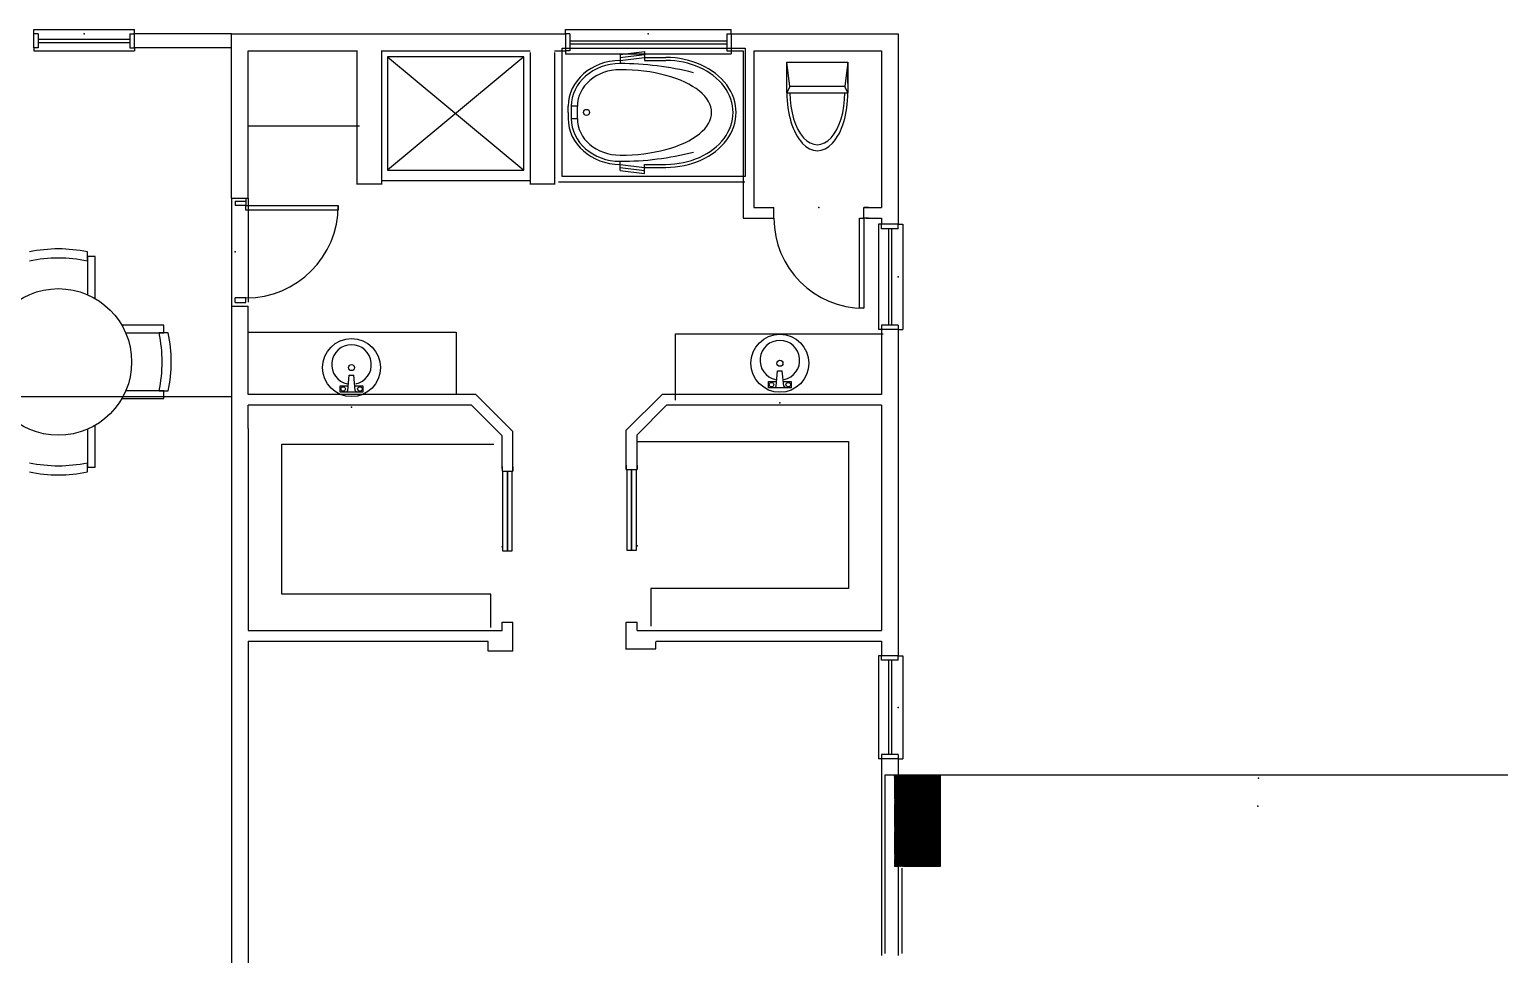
# Model space of a CAD drawing. Extents: x -92740 to -63661, y -15771 to -4391.
# Drawn here: x -84064.9 to -83583.3, y -9239.3 to -8936.4 of the extents above; entities that cross this region are included whole.
import ezdxf

# ---------------------------------------------------------------- set-up
doc = ezdxf.new("R2010")
doc.units = 0
doc.header["$MEASUREMENT"] = 0
doc.linetypes.add('Dashed', pattern=[1, 0.3, -0.4, 0.3])
for name, color, linetype in [('B1WALLFILL', 1, 'Continuous'), ('B2WALLFILL', 1, 'Continuous'), ('B2WINDOWS', 5, 'Continuous'), ('EXDOORS', 3, 'Continuous'), ('EXPF', 5, 'Continuous'), ('EXWALLS', 1, 'Continuous'), ('NEWALLS1', 1, 'Continuous'), ('NEWINDOW1', 5, 'Continuous')]:
    doc.layers.add(name, color=color, linetype=linetype)
pattern_1 = [(45, (0, 0), (-0.11048543456, 0.11048543456), []), (-45, (0, 0), (0.11048543456, 0.11048543456), [])]

msp = doc.modelspace()

# ---------------------------------------------------------------- hatches: boundary and pattern name
at = {"layer": 'B1WALLFILL', "linetype": 'Continuous', "ltscale": 12}
h = msp.add_hatch(dxfattribs=at)
h.set_pattern_fill('ansi37', color=1, scale=0.15625, style=0, pattern_type=2)
h.set_pattern_definition(pattern_1)
h.paths.add_polyline_path([(-83781.5, -9180.5), (-83769.5, -9180.5), (-83769.5, -9210.5), (-83781.5, -9210.5)], flags=0)
h = msp.add_hatch(dxfattribs=at)
h.set_pattern_fill('ansi37', color=1, scale=0.15625, style=0, pattern_type=2)
h.set_pattern_definition(pattern_1)
h.paths.add_polyline_path([(-83770.01, -9180.5), (-83766.5, -9180.5), (-83766.5, -9210.5), (-83769.96, -9210.5)], flags=0)
at = {"layer": 'B2WALLFILL', "linetype": 'Continuous', "ltscale": 12}
h = msp.add_hatch(dxfattribs=at)
h.set_pattern_fill('ansi37', color=1, scale=0.15625, style=0, pattern_type=2)
h.set_pattern_definition(pattern_1)
h.paths.add_polyline_path([(-83784.96, -9180.5), (-83794, -9180.5)], flags=0)

# ---------------------------------------------------------------- linework, layer by layer
at = {"layer": 'B2WALLFILL', "color": 1, "linetype": 'Dashed', "ltscale": 6}
for p in [(-83662.23, -9181.53), (-83662.49, -9190.7)]:
    msp.add_point(p, dxfattribs=at)
at = {"layer": 'B2WINDOWS', "color": 9, "linetype": 'Continuous', "ltscale": 12}
for p, q in [((-84045.91, -9012.24), (-84045.91, -9009.24)), ((-84043.41, -9010.74), (-84045.91, -9010.74)), ((-84045.91, -9010.74), (-84045.91, -9023.2)), ((-84043.41, -9024.45), (-84043.41, -9010.74)), ((-84020.91, -9033.24), (-84034.62, -9033.24)), ((-84033.37, -9035.74), (-84020.91, -9035.74)), ((-84019.41, -9035.74), (-84022.41, -9035.74)), ((-84020.91, -9035.74), (-84020.91, -9033.24)), ((-84020.91, -9054.74), (-84033.37, -9054.74)), ((-84022.41, -9054.74), (-84019.41, -9054.74)), ((-84020.91, -9057.24), (-84020.91, -9054.74)), ((-84034.62, -9057.24), (-84020.91, -9057.24)), ((-84045.91, -9067.28), (-84045.91, -9079.74)), ((-84043.41, -9079.74), (-84043.41, -9066.02)), ((-84045.91, -9081.24), (-84045.91, -9078.24)), ((-84045.91, -9079.74), (-84043.41, -9079.74))]:
    msp.add_line(p, q, dxfattribs=at)
at = {"layer": 'B2WINDOWS', "color": 5, "linetype": 'Continuous', "ltscale": 12}
msp.add_line((-84468.62, -9056.56), (-83998.87, -9056.56), dxfattribs=at)
at = {"layer": 'B2WINDOWS', "color": 12, "linetype": 'Continuous', "ltscale": 12}
msp.add_circle((-84055.41, -9045.24), 24, dxfattribs=at)
at = {"layer": 'B2WINDOWS', "color": 9, "linetype": 'Continuous', "ltscale": 12}
for centre, start, end in [((-84055.41, -9053.86), 77.982, 102.018), ((-84055.41, -9056.86), 77.982, 102.018), ((-84067.03, -9045.24), 347.982, 372.018), ((-84064.03, -9045.24), 347.982, 372.018), ((-84055.41, -9033.61), 257.982, 282.018), ((-84055.41, -9036.61), 257.982, 282.018)]:
    msp.add_arc(centre, 45.62, start, end, dxfattribs=at)
at = {"layer": 'EXDOORS', "color": 8, "linetype": 'Continuous', "ltscale": 12}
for p, q in [((-83997.45, -8992.55), (-83993.95, -8992.55)), ((-83997.45, -8992.55), (-83997.45, -8994.05)), ((-83993.95, -8994.05), (-83997.45, -8994.05)), ((-83993.95, -8992.55), (-83993.95, -8994.05)), ((-83993.95, -8994.05), (-83963.71, -8994.05)), ((-83993.95, -8995.55), (-83993.95, -8994.05)), ((-83963.71, -8995.55), (-83993.95, -8995.55)), ((-83963.71, -8994.05), (-83963.71, -8995.55)), ((-83822.5, -8994.67), (-83821, -8994.67)), ((-83821, -8998.17), (-83821, -8994.67)), ((-83790, -8994.67), (-83791.5, -8994.67)), ((-83791.5, -8998.17), (-83791.5, -8994.67)), ((-83822.5, -8998.17), (-83821, -8998.17)), ((-83793, -9027.67), (-83793, -8998.17)), ((-83793, -8998.17), (-83791.5, -8998.17)), ((-83790, -8998.17), (-83791.5, -8998.17)), ((-83791.5, -8998.17), (-83791.5, -9027.67)), ((-83997.45, -9025.79), (-83997.45, -9024.29)), ((-83993.95, -9024.29), (-83997.45, -9024.29)), ((-83997.45, -9025.79), (-83993.95, -9025.79)), ((-83993.95, -9025.79), (-83993.95, -9024.29)), ((-83791.5, -9027.67), (-83793, -9027.67)), ((-83869.35, -9079), (-83869.35, -9080.5)), ((-83865.85, -9079), (-83865.85, -9080.5)), ((-83910.06, -9079.5), (-83910.06, -9081)), ((-83910.06, -9081), (-83906.56, -9081)), ((-83909.81, -9107.25), (-83909.81, -9081)), ((-83908.31, -9081), (-83908.31, -9107.25)), ((-83908.31, -9107.25), (-83908.31, -9081)), ((-83908.31, -9081), (-83906.81, -9081)), ((-83906.81, -9081), (-83906.81, -9107.25)), ((-83906.56, -9079.5), (-83906.56, -9081)), ((-83869.35, -9080.5), (-83865.85, -9080.5)), ((-83869.1, -9107), (-83869.1, -9080.5)), ((-83867.6, -9080.5), (-83867.6, -9107)), ((-83867.6, -9107), (-83867.6, -9080.5)), ((-83867.6, -9080.5), (-83866.1, -9080.5)), ((-83866.1, -9080.5), (-83866.1, -9107)), ((-83908.31, -9107.25), (-83909.81, -9107.25)), ((-83906.81, -9107.25), (-83908.31, -9107.25)), ((-83867.6, -9107), (-83869.1, -9107)), ((-83866.1, -9107), (-83867.6, -9107)), ((-83910.06, -9132), (-83910.06, -9130.5)), ((-83910.06, -9130.5), (-83906.56, -9130.5)), ((-83906.56, -9132), (-83906.56, -9130.5)), ((-83869.35, -9132), (-83869.35, -9130.5)), ((-83869.35, -9130.5), (-83865.85, -9130.5)), ((-83865.85, -9132), (-83865.85, -9130.5))]:
    msp.add_line(p, q, dxfattribs=at)
for centre, radius, start, end in [((-83993.95, -8994.05), 30.24, 270, 360), ((-83791.5, -8998.17), 29.5, 180, 270)]:
    msp.add_arc(centre, radius, start, end, dxfattribs=at)
for p in [(-83806.25, -8994.67), (-83997.45, -9009.17), (-83910.06, -9105.75), (-83865.85, -9105.5)]:
    msp.add_point(p, dxfattribs=at)
at = {"layer": 'EXPF', "color": 5, "linetype": 'Continuous', "ltscale": 2.0004}
for p, q in [((-83890.39, -8942.54), (-83830.39, -8942.54)), ((-83890.39, -8984.54), (-83890.39, -8942.54)), ((-83871.39, -8944.54), (-83863.39, -8943.54)), ((-83863.39, -8943.54), (-83863.39, -8946.54)), ((-83830.39, -8942.54), (-83830.39, -8984.54)), ((-83871.39, -8944.54), (-83871.39, -8947.54)), ((-83871.39, -8945.54), (-83863.39, -8944.54)), ((-83871.39, -8946.54), (-83863.39, -8945.54)), ((-83863.39, -8945.54), (-83856.39, -8945.54)), ((-83863.39, -8946.54), (-83856.39, -8946.54)), ((-83888.39, -8963.54), (-83888.39, -8961.54)), ((-83888.39, -8963.54), (-83888.39, -8965.54)), ((-83887.39, -8961.54), (-83887.39, -8965.54)), ((-83885.39, -8961.54), (-83887.39, -8961.54)), ((-83885.39, -8965.54), (-83885.39, -8961.54)), ((-83887.39, -8965.54), (-83885.39, -8965.54)), ((-83871.39, -8982.54), (-83871.39, -8979.54)), ((-83871.39, -8980.54), (-83863.39, -8981.54)), ((-83871.39, -8981.54), (-83863.39, -8982.54)), ((-83871.39, -8982.54), (-83863.39, -8983.54)), ((-83863.39, -8983.54), (-83863.39, -8980.54)), ((-83863.39, -8980.54), (-83856.39, -8980.54)), ((-83863.39, -8981.54), (-83856.39, -8981.54)), ((-83830.39, -8984.54), (-83890.39, -8984.54))]:
    msp.add_line(p, q, dxfattribs=at)
at = {"layer": 'EXPF', "color": 5, "linetype": 'Continuous', "ltscale": 12}
for p, q in [((-83902.91, -8945.28), (-83947.56, -8945.28)), ((-83947.56, -8945.28), (-83947.56, -8982.49)), ((-83947.56, -8945.28), (-83902.91, -8982.49)), ((-83902.91, -8945.28), (-83947.56, -8982.49)), ((-83902.91, -8982.49), (-83902.91, -8945.28)), ((-83947.56, -8982.49), (-83902.91, -8982.49)), ((-83949.33, -8985.86), (-83900.96, -8985.86)), ((-83960.63, -9054.6), (-83960.13, -9049.6)), ((-83960.13, -9049.6), (-83958.63, -9049.6)), ((-83958.13, -9054.6), (-83958.63, -9049.6)), ((-83820.29, -9053.18), (-83819.79, -9048.18)), ((-83819.79, -9048.18), (-83818.29, -9048.18)), ((-83817.79, -9053.18), (-83818.29, -9048.18)), ((-83963.13, -9055.1), (-83963.13, -9053.1)), ((-83963.13, -9053.1), (-83960.63, -9053.1)), ((-83960.63, -9054.6), (-83961.13, -9055.1)), ((-83958.13, -9053.1), (-83955.63, -9053.1)), ((-83958.13, -9054.6), (-83957.63, -9055.1)), ((-83955.63, -9053.1), (-83955.63, -9055.1)), ((-83822.79, -9053.68), (-83822.79, -9051.68)), ((-83822.79, -9051.68), (-83820.29, -9051.68)), ((-83815.29, -9053.68), (-83822.79, -9053.68)), ((-83820.29, -9053.18), (-83820.79, -9053.68)), ((-83817.79, -9051.68), (-83815.29, -9051.68)), ((-83817.79, -9053.18), (-83817.29, -9053.68)), ((-83815.29, -9051.68), (-83815.29, -9053.68)), ((-83955.63, -9055.1), (-83963.13, -9055.1))]:
    msp.add_line(p, q, dxfattribs=at)
at = {"layer": 'EXPF', "color": 5, "linetype": 'Continuous', "ltscale": 0.03125}
for p, q in [((-83816.76, -8947.1), (-83796.76, -8947.1)), ((-83815.76, -8955.1), (-83816.76, -8947.1)), ((-83816.76, -8957.1), (-83816.76, -8947.1)), ((-83796.76, -8947.1), (-83797.76, -8955.1)), ((-83796.76, -8947.1), (-83796.76, -8957.1)), ((-83796.76, -8954.1), (-83796.76, -8947.1)), ((-83815.76, -8955.1), (-83816.76, -8957.1)), ((-83816.76, -8957.1), (-83796.76, -8957.1)), ((-83797.76, -8955.1), (-83815.76, -8955.1)), ((-83796.76, -8957.1), (-83797.76, -8955.1))]:
    msp.add_line(p, q, dxfattribs=at)
at = {"layer": 'EXPF', "color": 5, "linetype": 'Continuous', "ltscale": 2.0004}
msp.add_circle((-83882.39, -8963.54), 1, dxfattribs=at)
at = {"layer": 'EXPF', "color": 5, "linetype": 'Continuous', "ltscale": 4}
for centre, radius in [((-83959.38, -9047.1), 9.5), ((-83819.04, -9045.68), 9.5), ((-83819.04, -9045.68), 1), ((-83959.38, -9047.1), 1)]:
    msp.add_circle(centre, radius, dxfattribs=at)
at = {"layer": 'EXPF', "color": 5, "linetype": 'Continuous', "ltscale": 12}
for centre in [(-83962.13, -9054.1), (-83956.63, -9054.1), (-83821.79, -9052.68), (-83816.29, -9052.68)]:
    msp.add_circle(centre, 0.75, dxfattribs=at)
at = {"layer": 'EXPF', "color": 5, "linetype": 'Continuous', "ltscale": 2.0004}
for centre, start, end in [((-83871.39, -9045.04), 75.75, 90), ((-83871.39, -8882.04), 270, 284.25)]:
    msp.add_arc(centre, 97.5, start, end, dxfattribs=at)
at = {"layer": 'EXPF', "color": 5, "linetype": 'Continuous', "ltscale": 4}
for centre in [(-83959.38, -9046.1), (-83819.04, -9044.68)]:
    msp.add_arc(centre, 6.5, 282.2944, 617.7056, dxfattribs=at)
at = {"layer": 'EXPF', "color": 5, "linetype": 'Continuous', "ltscale": 2.0004}
for centre, major_axis, ratio, start_param, end_param in [((-83871.39, -8961.54), (17, 0), 0.882353, 1.570797, 3.141593), ((-83871.39, -8961.54), (16, 0), 0.875, 1.570797, 3.141593), ((-83856.39, -8963.54), (23, 0), 0.782609, 4.712389, 7.853982), ((-83856.39, -8963.54), (22, 0), 0.772727, 4.712389, 7.853982), ((-83871.39, -8961.54), (14, 0), 0.857143, 1.570797, 3.141593), ((-83871.39, -8963.54), (30, 0), 0.466667, 4.712389, 7.853982), ((-83871.39, -8965.54), (17, 0), 0.882353, 3.141593, 4.712389), ((-83871.39, -8965.54), (16, 0), 0.875, 3.141593, 4.712389), ((-83871.39, -8965.54), (14, 0), 0.857143, 3.141593, 4.712389)]:
    msp.add_ellipse(centre, major_axis=major_axis, ratio=ratio, start_param=start_param, end_param=end_param, dxfattribs=at)
at = {"layer": 'EXPF', "color": 5, "linetype": 'Continuous', "ltscale": 0.03125}
for major_axis, ratio in [((0, 19), 0.526316), ((0, 17), 0.529412)]:
    msp.add_ellipse((-83806.76, -8957.1), major_axis=major_axis, ratio=ratio, start_param=1.570796, end_param=4.712389, dxfattribs=at)
at = {"layer": 'EXPF', "color": 5, "linetype": 'Continuous', "ltscale": 12}
for p in [(-83925.23, -8963.89), (-83819.04, -9058.68), (-83959.38, -9060.1)]:
    msp.add_point(p, dxfattribs=at)
at = {"layer": 'EXWALLS', "color": 8, "linetype": 'Continuous', "ltscale": 12}
for p, q in [((-83998.7, -8991.66), (-83998.7, -8937.85)), ((-83998.7, -8937.85), (-83889.33, -8937.85)), ((-83889.33, -8936.35), (-83834.95, -8936.35)), ((-83889.33, -8937.85), (-83889.33, -8936.35)), ((-83889.33, -8937.85), (-83889.33, -8943.35)), ((-83887.83, -8937.85), (-83889.33, -8937.85)), ((-83887.83, -8937.85), (-83887.83, -8943.35)), ((-83836.45, -8937.85), (-83836.45, -8943.35)), ((-83836.45, -8937.85), (-83834.95, -8937.85)), ((-83834.95, -8937.85), (-83834.95, -8936.35)), ((-83834.95, -8937.85), (-83780.26, -8937.85)), ((-83834.95, -8937.85), (-83834.95, -8943.35)), ((-83780.26, -8937.85), (-83780.26, -9000.11)), ((-83993.2, -8991.66), (-83993.2, -8943.35)), ((-83993.2, -8943.35), (-83957.59, -8943.35)), ((-83957.59, -8943.24), (-83957.59, -8987.18)), ((-83949.59, -8943.24), (-83949.59, -8987.18)), ((-83949.59, -8943.35), (-83900.89, -8943.35)), ((-83900.89, -8943.95), (-83900.89, -8987.18)), ((-83892.89, -8943.35), (-83889.33, -8943.35)), ((-83892.89, -8943.95), (-83892.89, -8987.18)), ((-83887.83, -8943.35), (-83889.33, -8943.35)), ((-83889.33, -8943.35), (-83889.33, -8944.35)), ((-83887.83, -8940.1), (-83836.45, -8940.1)), ((-83887.83, -8941.1), (-83836.45, -8941.1)), ((-83836.45, -8943.35), (-83834.95, -8943.35)), ((-83834.95, -8943.35), (-83831.08, -8943.35)), ((-83834.95, -8943.35), (-83834.95, -8944.35)), ((-83831.08, -8943.35), (-83831.08, -8998.17)), ((-83827.58, -8943.35), (-83785.76, -8943.35)), ((-83827.58, -8943.35), (-83827.58, -8994.67)), ((-83785.76, -8943.35), (-83785.76, -8994.67)), ((-83889.33, -8944.35), (-83834.95, -8944.35)), ((-83993.11, -8967.96), (-83956.73, -8967.96)), ((-83957.59, -8986.94), (-83949.59, -8986.94)), ((-83900.89, -8986.94), (-83892.89, -8986.94)), ((-83830.57, -8986.39), (-83891.52, -8986.39)), ((-83998.7, -8991.66), (-83993.2, -8991.66)), ((-83993.95, -8991.67), (-83993.95, -8994.05)), ((-83827.58, -8994.67), (-83822.5, -8994.67)), ((-83791.5, -8994.67), (-83785.76, -8994.67)), ((-83831.08, -8998.17), (-83821, -8998.17)), ((-83790.75, -8998.17), (-83785.76, -8998.17)), ((-83786.76, -9000.11), (-83786.76, -9034.65)), ((-83785.76, -9000.11), (-83786.76, -9000.11)), ((-83785.76, -8998.17), (-83785.76, -9000.11)), ((-83780.26, -9000.11), (-83785.76, -9000.11)), ((-83785.76, -9001.61), (-83785.76, -9000.11)), ((-83780.26, -9001.61), (-83785.76, -9001.61)), ((-83783.51, -9001.61), (-83783.51, -9033.15)), ((-83782.51, -9001.61), (-83782.51, -9033.15)), ((-83780.26, -9001.61), (-83780.26, -9000.11)), ((-83780.26, -9000.11), (-83778.76, -9000.11)), ((-83778.76, -9000.11), (-83778.76, -9034.65)), ((-83998.7, -9027.03), (-83993.2, -9027.03)), ((-83998.7, -9027.03), (-83998.7, -9250.69)), ((-83993.2, -9055.93), (-83993.2, -9027.03)), ((-83993.11, -9035.53), (-83925.07, -9035.53)), ((-83925.07, -9035.53), (-83925.07, -9055.85)), ((-83785.76, -9034.65), (-83786.76, -9034.65)), ((-83780.26, -9033.15), (-83785.76, -9033.15)), ((-83785.76, -9033.15), (-83785.76, -9034.65)), ((-83780.26, -9034.65), (-83785.76, -9034.65)), ((-83785.76, -9034.65), (-83785.76, -9055.93)), ((-83780.26, -9033.15), (-83780.26, -9034.65)), ((-83780.26, -9034.65), (-83780.26, -9141.43)), ((-83780.26, -9034.65), (-83778.76, -9034.65)), ((-83853.25, -9057.74), (-83853.25, -9036)), ((-83853.25, -9036), (-83785.21, -9036)), ((-83918.61, -9055.93), (-83993.2, -9055.93)), ((-83993.2, -9067.03), (-83993.2, -9059.43)), ((-83920.06, -9059.43), (-83993.2, -9059.43)), ((-83910.06, -9069.43), (-83920.06, -9059.43)), ((-83906.56, -9067.98), (-83918.61, -9055.93)), ((-83869.35, -9067.63), (-83857.66, -9055.93)), ((-83865.85, -9069.08), (-83856.21, -9059.43)), ((-83785.76, -9055.93), (-83857.66, -9055.93)), ((-83785.76, -9059.43), (-83856.21, -9059.43)), ((-83785.76, -9059.43), (-83785.76, -9133.23)), ((-83993.2, -9067.03), (-83993.2, -9133.23)), ((-83910.06, -9080.25), (-83910.06, -9069.43)), ((-83906.56, -9081), (-83906.56, -9067.98)), ((-83869.35, -9080.5), (-83869.35, -9067.63)), ((-83865.85, -9080.5), (-83865.85, -9069.08)), ((-83982.24, -9121.34), (-83982.24, -9072.2)), ((-83982.24, -9072.2), (-83912.79, -9072.2)), ((-83865.54, -9071.25), (-83796.55, -9071.25)), ((-83796.55, -9071.25), (-83796.55, -9119.45)), ((-83913.73, -9121.34), (-83982.24, -9121.34)), ((-83913.73, -9132.21), (-83913.73, -9121.34)), ((-83796.55, -9119.45), (-83861.28, -9119.45)), ((-83861.28, -9119.45), (-83861.28, -9131.73)), ((-83910.06, -9133.23), (-83910.06, -9131.25)), ((-83906.56, -9139.96), (-83906.56, -9130.5)), ((-83869.35, -9139.37), (-83869.35, -9130.5)), ((-83865.85, -9133.23), (-83865.85, -9130.5)), ((-83993.2, -9133.23), (-83910.06, -9133.23)), ((-83993.2, -9136.73), (-83993.2, -9326.75)), ((-83993.2, -9136.73), (-83914.64, -9136.73)), ((-83914.64, -9139.92), (-83914.64, -9136.74)), ((-83865.85, -9133.23), (-83785.76, -9133.23)), ((-83859.71, -9136.73), (-83785.76, -9136.73)), ((-83859.71, -9139.21), (-83859.71, -9136.86)), ((-83785.76, -9136.73), (-83785.76, -9141.43)), ((-83906.56, -9139.92), (-83914.64, -9139.92)), ((-83869.35, -9139.21), (-83859.71, -9139.21)), ((-83786.76, -9141.43), (-83786.76, -9175.26)), ((-83785.76, -9141.43), (-83786.76, -9141.43)), ((-83780.26, -9141.43), (-83785.76, -9141.43)), ((-83785.76, -9142.93), (-83785.76, -9141.43)), ((-83780.26, -9142.93), (-83780.26, -9141.43)), ((-83780.26, -9141.43), (-83778.76, -9141.43)), ((-83778.76, -9141.43), (-83778.76, -9175.26)), ((-83780.26, -9142.93), (-83785.76, -9142.93)), ((-83783.51, -9142.93), (-83783.51, -9173.76)), ((-83782.51, -9142.93), (-83782.51, -9173.76)), ((-83785.76, -9175.26), (-83786.76, -9175.26)), ((-83780.26, -9173.76), (-83785.76, -9173.76)), ((-83785.76, -9173.76), (-83785.76, -9175.26)), ((-83780.26, -9175.26), (-83785.76, -9175.26)), ((-83785.76, -9175.26), (-83785.76, -9239.63)), ((-83780.26, -9173.76), (-83780.26, -9175.26)), ((-83780.26, -9175.26), (-83780.26, -9239.63)), ((-83780.26, -9175.26), (-83778.76, -9175.26))]:
    msp.add_line(p, q, dxfattribs=at)
for p in [(-83862.14, -8937.85), (-83780.26, -9017.38), (-83780.26, -9158.35)]:
    msp.add_point(p, dxfattribs=at)
at = {"layer": 'NEWALLS1', "color": 1, "linetype": 'Continuous', "ltscale": 12}
for p, q in [((-84063.5, -8937.85), (-84063.5, -8937.85)), ((-84063.5, -8942.35), (-84063.5, -8937.85)), ((-84063.5, -8942.35), (-84063.5, -8937.85)), ((-83998.7, -8937.85), (-84030.5, -8937.85)), ((-84030.5, -8942.35), (-84030.5, -8937.85)), ((-84063.5, -8942.35), (-84063.5, -8942.35)), ((-83998.7, -8942.35), (-84030.5, -8942.35)), ((-83998.7, -8991.66), (-83998.7, -9027.52)), ((-83993.2, -8991.66), (-83993.2, -9025.63)), ((-83784.5, -9239), (-83784.5, -9180.5)), ((-83784.5, -9180.5), (-83766.5, -9180.5)), ((-83779.5, -9180.5), (-83551.5, -9180.5)), ((-83766.5, -9180.5), (-83766.5, -9210.5)), ((-83779, -9239), (-83779, -9211)), ((-83766.5, -9210.5), (-83778.5, -9210.5))]:
    msp.add_line(p, q, dxfattribs=at)
at = {"layer": 'NEWINDOW1', "color": 5, "linetype": 'Continuous', "ltscale": 12}
for p, q in [((-84063.5, -8936.35), (-84030.5, -8936.35)), ((-84063.5, -8937.85), (-84063.5, -8936.35)), ((-84062, -8937.85), (-84063.5, -8937.85)), ((-84062, -8937.85), (-84062, -8942.35)), ((-84032, -8937.85), (-84032, -8942.35)), ((-84032, -8937.85), (-84030.5, -8937.85)), ((-84030.5, -8937.85), (-84030.5, -8936.35)), ((-84062, -8942.35), (-84063.5, -8942.35)), ((-84063.5, -8942.35), (-84063.5, -8943.35)), ((-84063.5, -8943.35), (-84030.5, -8943.35)), ((-84062, -8939.6), (-84032, -8939.6)), ((-84062, -8940.6), (-84032, -8940.6)), ((-84032, -8942.35), (-84030.5, -8942.35)), ((-84030.5, -8942.35), (-84030.5, -8943.35))]:
    msp.add_line(p, q, dxfattribs=at)
msp.add_point((-84047, -8937.85), dxfattribs=at)

doc.saveas('drawing.dxf')
